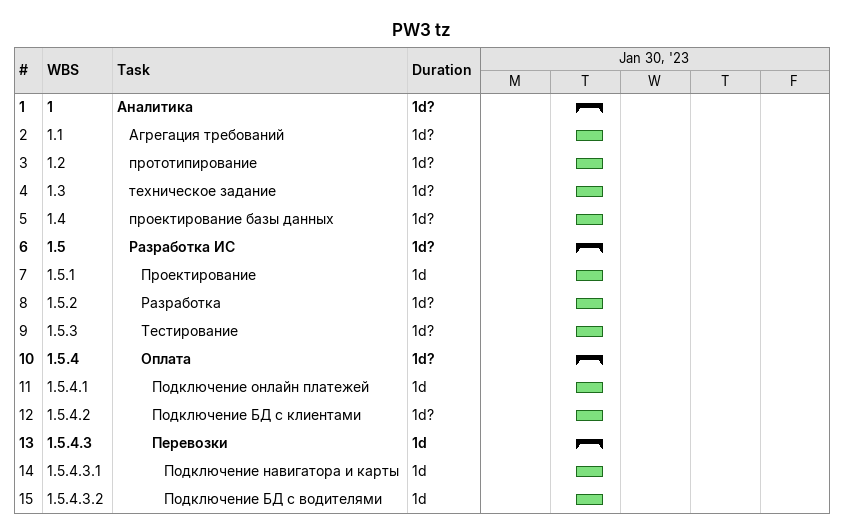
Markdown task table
PW3 tz

| ID | WBS | Task | Duration | Start | Finish |
|---|---|---|---|---|---|
| 1 | 1 | **Аналитика** | 1d? | 2023-01-31 | 2023-01-31 |
| 2 | 1.1 | Агрегация требований | 1d? | 2023-01-31 | 2023-01-31 |
| 3 | 1.2 | прототипирование | 1d? | 2023-01-31 | 2023-01-31 |
| 4 | 1.3 | техническое задание | 1d? | 2023-01-31 | 2023-01-31 |
| 5 | 1.4 | проектирование базы данных | 1d? | 2023-01-31 | 2023-01-31 |
| 6 | 1.5 | **Разработка ИС** | 1d? | 2023-01-31 | 2023-01-31 |
| 7 | 1.5.1 | Проектирование | 1d | 2023-01-31 | 2023-01-31 |
| 8 | 1.5.2 | Разработка | 1d? | 2023-01-31 | 2023-01-31 |
| 9 | 1.5.3 | Тестирование | 1d? | 2023-01-31 | 2023-01-31 |
| 10 | 1.5.4 | **Оплата** | 1d? | 2023-01-31 | 2023-01-31 |
| 11 | 1.5.4.1 | Подключение онлайн платежей | 1d | 2023-01-31 | 2023-01-31 |
| 12 | 1.5.4.2 | Подключение БД с клиентами | 1d? | 2023-01-31 | 2023-01-31 |
| 13 | 1.5.4.3 | **Перевозки** | 1d | 2023-01-31 | 2023-01-31 |
| 14 | 1.5.4.3.1 | Подключение навигатора и карты | 1d | 2023-01-31 | 2023-01-31 |
| 15 | 1.5.4.3.2 | Подключение БД с водителями | 1d | 2023-01-31 | 2023-01-31 |
